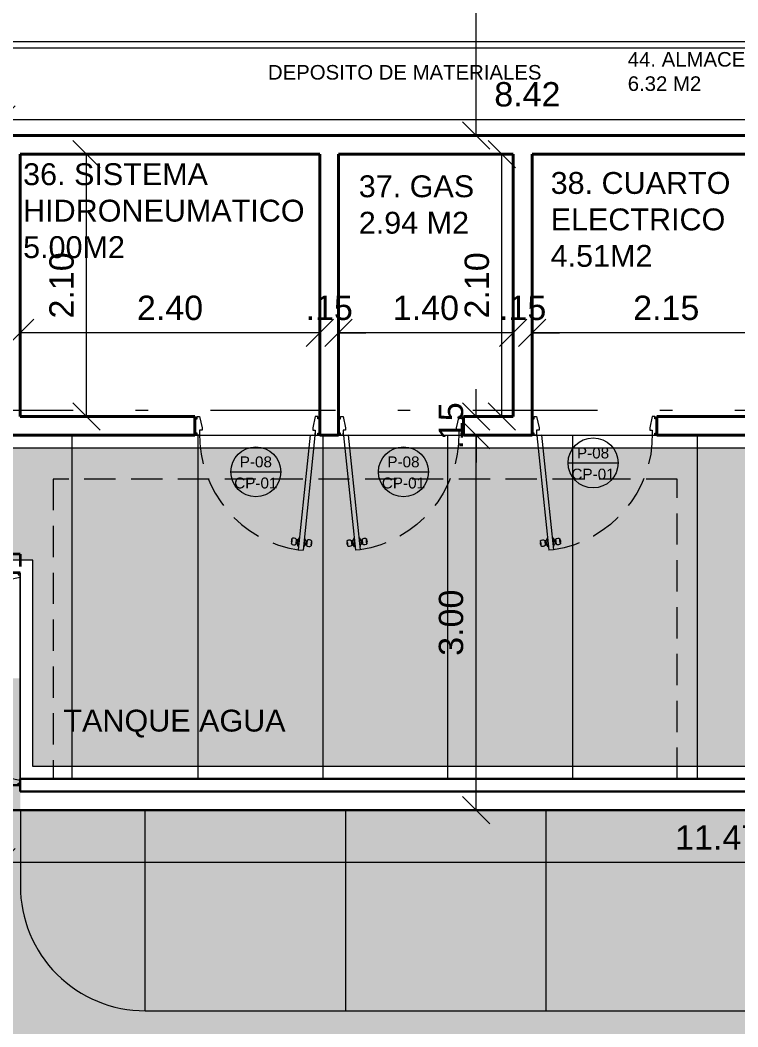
# Model space of a CAD drawing. Header units: inches. Extents: x 99003 to 99155, y 101852 to 101926.
# Drawn here: x 99046.27 to 99052.02, y 101880.02 to 101888.08 of the extents above; entities that cross this region are included whole.
import ezdxf
from ezdxf.enums import TextEntityAlignment as Align

# ---------------------------------------------------------------- set-up
doc = ezdxf.new("R2010")
doc.units = ezdxf.units.IN
doc.header["$MEASUREMENT"] = 0
for name, pattern in [('DASHDOTX2', [2, 1, -0.5, 0, -0.5]), ('DOT', [0.25, 0, -0.25]), ('HIDDEN', [0.375, 0.25, -0.125])]:
    doc.linetypes.add(name, pattern=pattern)
for name, color, linetype, lineweight in [('5- 0.18 (muebles fijos)', 3, 'Continuous', 18), ('A-HTCH-253', 253, 'Continuous', 0), ('A_ACHU-1', 253, 'Continuous', 0), ('A_CARP-MAD', 46, 'Continuous', 18), ('A_EJES', 75, 'DASHDOTX2', 5), ('A_MUEB-PANL', 52, 'Continuous', 18), ('A_MURO', 7, 'Continuous', 40), ('A_MURO-ANTE', 7, 'Continuous', 30), ('A_PISO', 250, 'Continuous', 0), ('A_PISO-GRAN', 250, 'Continuous', 0), ('A_PROY', 16, 'HIDDEN', 5), ('A_PUER', 134, 'Continuous', 18), ('A_TEXT', 154, 'Continuous', 0), ('A_TEXT-DIM', 54, 'Continuous', 13), ('A_TEXT-IDEN', 5, 'Continuous', 18), ('A_TEXT-NOTA', 53, 'Continuous', 20), ('A_URBA-LIND', 161, 'DOT', 35), ('A_URBA-VIA', 14, 'Continuous', 0), ('MUROS', 7, 'Continuous', 5)]:
    doc.layers.add(name, color=color, linetype=linetype, lineweight=lineweight)
doc.styles.add('ARIAL', font='arial.ttf')
doc.styles.add('DIM', font='arial.ttf')
doc.dimstyles.new('BAN_REP_1-125', dxfattribs={"dimtxt": 0.195, "dimasz": 0.2188, "dimexe": 0.15, "dimexo": 0.03, "dimgap": 0.1, "dimtad": 1, "dimzin": 4, "dimdsep": 46, "dimtxsty": 'ARIAL', "dimblk": 'OBLIQUE', "dimcen": 0.1, "dimse1": 1, "dimse2": 1, "dimclrd": 256, "dimclre": 256, "dimclrt": 256, "dimadec": 0, "dimazin": 0, "dimtfac": 1, "dimtix": 1, "dimtofl": 0, "dimtmove": 1, "dimatfit": 3, "dimldrblk": 'OPEN90', "dimfxl": 1, "dimtolj": 1, "dimtzin": 0, "dimlwd": -1, "dimlwe": -1, "dimarcsym": 0})

# ---------------------------------------------------------------- blocks, each defined once
blk = doc.blocks.new('puerta mad 1mt')
at = {"layer": '5- 0.18 (muebles fijos)'}
blk.add_line((0.1553, 0.9898), (0.1553, 0.9898), dxfattribs=at)
at = {"layer": 'A_ACHU-1'}
for p, q in [((0.1118, 0.9685), (0.101, 0.9521)), ((0.1045, 0.8989), (0.1118, 0.9685)), ((0.1148, 0.9682), (0.1118, 0.9685)), ((0.1148, 0.9682), (0.1118, 0.9685)), ((0.0483, 0.9343), (0.0494, 0.9455)), ((0.0483, 0.9343), (0.0509, 0.934)), ((0.0494, 0.9455), (0.0521, 0.9453)), ((0.0494, 0.9197), (0.0509, 0.934)), ((0.0509, 0.934), (0.0535, 0.9595)), ((0.0842, 0.9161), (0.0884, 0.9559)), ((0.0946, 0.9197), (0.0847, 0.9208)), ((0.0978, 0.9502), (0.0879, 0.9512)), ((0.0944, 0.9176), (0.098, 0.9524)), ((0.0973, 0.9173), (0.0944, 0.9176)), ((0.1045, 0.8989), (0.0973, 0.9173)), ((0.101, 0.9521), (0.098, 0.9524)), ((0.1075, 0.8986), (0.1045, 0.8989)), ((0.1453, 0.8946), (0.1483, 0.8943)), ((0.1483, 0.8943), (0.1556, 0.964)), ((0.1483, 0.8943), (0.1591, 0.9108)), ((0.1526, 0.9643), (0.1556, 0.964)), ((0.1526, 0.9643), (0.1556, 0.964)), ((0.1556, 0.964), (0.1628, 0.9456)), ((0.1591, 0.9108), (0.162, 0.9105)), ((0.162, 0.9105), (0.1657, 0.9453)), ((0.1623, 0.9127), (0.1722, 0.9116)), ((0.1628, 0.9456), (0.1657, 0.9453)), ((0.1654, 0.9431), (0.1754, 0.9421)), ((0.1717, 0.907), (0.1759, 0.9468)), ((0.2065, 0.9033), (0.208, 0.9176)), ((0.208, 0.9176), (0.2107, 0.9431)), ((0.2107, 0.9173), (0.208, 0.9176)), ((0.2118, 0.9286), (0.2092, 0.9289)), ((0.2107, 0.9173), (0.2118, 0.9286)), ((0.0213, 0.057), (0.0199, 0.057)), ((0.0214, 0.0735), (0.0213, 0.057)), ((0.0214, 0.0735), (0.0218, 0.0785)), ((0.0215, 0.0755), (0.038, 0.0741)), ((0.0216, 0.0765), (0.0307, 0.0757)), ((0.0381, 0.0751), (0.038, 0.0741))]:
    blk.add_line(p, q, dxfattribs=at)
blk.add_circle((0.0215, 0.075), 0.00188, dxfattribs=at)
for centre, radius, start, end in [((-0.0402, 0.9492), 0.0943, 341.79754, 6.27538), ((0.0685, 0.9345), 0.0242, 217.63928, 310.43364), ((0.0692, 0.9411), 0.0242, 37.63928, 130.43364), ((0.1909, 0.9217), 0.0242, 217.63928, 310.43364), ((0.1916, 0.9284), 0.0242, 37.63928, 130.43364), ((0.3003, 0.9136), 0.0943, 161.79754, 186.27538), ((0.0215, 0.075), 0.000938, 85, 265), ((0.0215, 0.075), 0.000937, 265, 85)]:
    blk.add_arc(centre, radius, start, end, dxfattribs=at)
at = {"layer": 'A_CARP-MAD'}
for points in [[(-0.017, -0.058), (0, -0.058), (0, -0.075), (0.02, -0.075), (0.04, 0.015), (0.04, 0.035), (0.02, 0.035), (0.02, 0.075), (0, 0.075), (0, 0.058), (-0.017, 0.058)], [(0.983, -0.058), (0.966, -0.058), (0.966, -0.075), (0.946, -0.075), (0.926, 0.015), (0.926, 0.035), (0.946, 0.035), (0.946, 0.075), (0.966, 0.075), (0.966, 0.058), (0.983, 0.058)]]:
    blk.add_lwpolyline(points, close=True, dxfattribs=at)
at = {"layer": 'A_PROY'}
blk.add_arc((0.0162, 0.0728), 0.9299, 358.90252, 81.38744, dxfattribs=at)
at = {"layer": 'A_PUER'}
for p, q in [((0.0216, 0.0765), (0.1176, 0.9956)), ((0.0595, 0.0732), (0.1555, 0.9923)), ((0.1555, 0.9923), (0.1176, 0.9956)), ((0.0595, 0.0732), (0.0216, 0.0765))]:
    blk.add_line(p, q, dxfattribs=at)
blk = doc.blocks.new('puerta doble 1.85')
at = {"layer": 'A_ACHU-1'}
for p, q in [((-0.7459, 1.6439), (-0.7715, 1.6412)), ((-0.7462, 1.6465), (-0.7575, 1.6453)), ((-0.7575, 1.6453), (-0.7572, 1.6427)), ((-0.7462, 1.6465), (-0.7459, 1.6439)), ((-0.7317, 1.6454), (-0.7459, 1.6439)), ((0.0014, 1.6616), (-0.0036, 1.6612)), ((-0.0016, 1.6614), (-0.0008, 1.6523)), ((-0.0006, 1.6615), (0.0009, 1.645)), ((-0.0001, 1.6449), (0.0009, 1.645)), ((0.0014, 1.6616), (0.0179, 1.6617)), ((0.0179, 1.6617), (0.0179, 1.6631)), ((-0.7804, 1.583), (-0.764, 1.5938)), ((-0.7108, 1.5902), (-0.7804, 1.583)), ((-0.7801, 1.58), (-0.7804, 1.583)), ((-0.7762, 1.5422), (-0.7759, 1.5392)), ((-0.7062, 1.5465), (-0.7759, 1.5392)), ((-0.7759, 1.5392), (-0.7575, 1.532)), ((-0.728, 1.6106), (-0.7678, 1.6064)), ((-0.7295, 1.6004), (-0.7643, 1.5967)), ((-0.764, 1.5938), (-0.7643, 1.5967)), ((-0.7621, 1.5969), (-0.7631, 1.6069)), ((-0.7575, 1.532), (-0.7572, 1.5291)), ((-0.7224, 1.5327), (-0.7572, 1.5291)), ((-0.7317, 1.6001), (-0.7327, 1.6101)), ((-0.7292, 1.5974), (-0.7295, 1.6004)), ((-0.7108, 1.5902), (-0.7292, 1.5974)), ((-0.7246, 1.5325), (-0.7235, 1.5225)), ((-0.7062, 1.5465), (-0.7227, 1.5356)), ((-0.7227, 1.5356), (-0.7224, 1.5327)), ((-0.7105, 1.5873), (-0.7108, 1.5902)), ((-0.7066, 1.5495), (-0.7062, 1.5465)), ((-0.7189, 1.523), (-0.7587, 1.5189)), ((-0.755, 1.5293), (-0.754, 1.5194)), ((-0.7295, 1.4867), (-0.755, 1.4841)), ((-0.7405, 1.4829), (-0.7408, 1.4856)), ((-0.7292, 1.4841), (-0.7405, 1.4829)), ((-0.7152, 1.4882), (-0.7295, 1.4867)), ((-0.7292, 1.4841), (-0.7295, 1.4867)), ((-0.7758, 0.1607), (-0.7575, 0.1679)), ((-0.7188, 0.1769), (-0.7586, 0.181)), ((-0.7575, 0.1679), (-0.7572, 0.1708)), ((-0.7224, 0.1672), (-0.7572, 0.1708)), ((-0.7295, 0.2132), (-0.755, 0.2158)), ((-0.755, 0.1706), (-0.754, 0.1805)), ((-0.7405, 0.217), (-0.7407, 0.2143)), ((-0.7292, 0.2158), (-0.7405, 0.217)), ((-0.7292, 0.2158), (-0.7295, 0.2132)), ((-0.7152, 0.2117), (-0.7295, 0.2132)), ((-0.7245, 0.1674), (-0.7235, 0.1773)), ((-0.7227, 0.1642), (-0.7224, 0.1672)), ((-0.7062, 0.1534), (-0.7227, 0.1642)), ((-0.7801, 0.1199), (-0.7804, 0.1169)), ((-0.7804, 0.1169), (-0.7639, 0.1061)), ((-0.7108, 0.1097), (-0.7804, 0.1169)), ((-0.7761, 0.1577), (-0.7758, 0.1607)), ((-0.7062, 0.1534), (-0.7758, 0.1607)), ((-0.728, 0.0893), (-0.7678, 0.0935)), ((-0.7639, 0.1061), (-0.7642, 0.1032)), ((-0.7294, 0.0995), (-0.7642, 0.1032)), ((-0.7621, 0.1029), (-0.7631, 0.093)), ((-0.7316, 0.0998), (-0.7326, 0.0898)), ((-0.7291, 0.1025), (-0.7294, 0.0995)), ((-0.7108, 0.1097), (-0.7291, 0.1025)), ((-0.7105, 0.1126), (-0.7108, 0.1097)), ((-0.7065, 0.1504), (-0.7062, 0.1534)), ((-0.7459, 0.056), (-0.7714, 0.0587)), ((-0.7574, 0.0546), (-0.7571, 0.0572)), ((-0.7461, 0.0534), (-0.7574, 0.0546)), ((-0.7461, 0.0534), (-0.7459, 0.056)), ((-0.7316, 0.0545), (-0.7459, 0.056)), ((0.0015, 0.0384), (-0.0035, 0.0388)), ((-0.0015, 0.0386), (-0.0007, 0.0477)), ((-0.0005, 0.0385), (0.0009, 0.055)), ((-0.0001, 0.0551), (0.0009, 0.055)), ((0.0015, 0.0384), (0.018, 0.0383)), ((0.018, 0.0383), (0.018, 0.0369))]:
    blk.add_line(p, q, dxfattribs=at)
for centre in [(-0.0001, 1.6615), (0, 0.0385)]:
    blk.add_circle(centre, 0.00188, dxfattribs=at)
for centre, radius, start, end in [((-0.7531, 1.6255), 0.0242, 139.57082, 232.36518), ((-0.7611, 1.735), 0.0943, 263.72908, 288.20692), ((-0.7464, 1.6262), 0.0242, 319.57082, 52.36518), ((-0.0001, 1.6615), 0.000938, 5.00416, 185.00416), ((-0.0001, 1.6615), 0.000937, 185.00416, 5.00416), ((-0.7403, 1.5032), 0.0242, 139.57082, 232.36518), ((-0.7255, 1.3944), 0.0943, 83.72908, 108.20692), ((-0.7336, 1.5039), 0.0242, 319.57082, 52.36518), ((-0.7402, 0.1967), 0.0242, 127.64314, 220.4375), ((-0.7255, 0.3054), 0.0943, 251.8014, 276.27924), ((-0.7336, 0.196), 0.0242, 307.64314, 40.4375), ((-0.753, 0.0743), 0.0242, 127.64314, 220.4375), ((-0.7464, 0.0737), 0.0242, 307.64314, 40.4375), ((-0.7611, -0.0351), 0.0943, 71.8014, 96.27924), ((0, 0.0385), 0.000937, 355.00416, 175.00416), ((0, 0.0385), 0.000938, 175.00416, 355.00416)]:
    blk.add_arc(centre, radius, start, end, dxfattribs=at)
at = {"layer": 'A_CARP-MAD'}
for points in [[(0.1329, 1.7), (0.1329, 1.683), (0.1499, 1.683), (0.1499, 1.663), (0.0599, 1.643), (0.0399, 1.643), (0.0399, 1.663), (-0.0001, 1.663), (-0.0001, 1.683), (0.0169, 1.683), (0.0169, 1.7)], [(0.133, 0), (0.133, 0.017), (0.15, 0.017), (0.15, 0.037), (0.06, 0.057), (0.04, 0.057), (0.04, 0.037), (0, 0.037), (0, 0.017), (0.017, 0.017), (0.017, 0)]]:
    blk.add_lwpolyline(points, close=True, dxfattribs=at)
at = {"layer": 'A_PROY'}
for centre, radius, start, end in [((0.0005, 1.6644), 0.8144, 188.84031, 269.96162), ((0.0006, 0.0355), 0.8145, 90.04911, 171.16492)]:
    blk.add_arc(centre, radius, start, end, dxfattribs=at)
at = {"layer": 'A_PUER'}
for p, q in [((-0.0016, 1.6614), (-0.8075, 1.5771)), ((0.0017, 1.6235), (-0.8042, 1.5393)), ((0.0017, 1.6235), (-0.0016, 1.6614)), ((-0.8042, 1.5393), (-0.8075, 1.5771)), ((-0.8042, 0.1606), (-0.8074, 0.1228)), ((-0.0015, 0.0386), (-0.8074, 0.1228)), ((0.0018, 0.0765), (-0.8042, 0.1606)), ((0.0018, 0.0765), (-0.0015, 0.0386))]:
    blk.add_line(p, q, dxfattribs=at)
blk = doc.blocks.new('_Oblique')
at = {"color": 0, "linetype": 'ByBlock', "lineweight": -2}
blk.add_line((-0.5, -0.5), (0.5, 0.5), dxfattribs=at)
blk = doc.blocks.new('*D245')
at = {"layer": 'A_TEXT-DIM', "transparency": 16777216}
blk.add_line((99052.5172, 101885.5749), (99050.3672, 101885.5749), dxfattribs=at)
at = {"layer": 'DEFPOINTS', "color": 0, "transparency": 16777216}
for p in [(99050.3672, 101885.5749), (99050.3672, 101885.5191), (99052.5172, 101885.4816)]:
    blk.add_point(p, dxfattribs=at)
at = {"layer": 'A_TEXT-DIM', "transparency": 16777216, "xscale": 0.2188, "yscale": 0.2188, "zscale": 0.2188, "rotation": 180}
blk.add_blockref('_Oblique', (99050.3672, 101885.5749), dxfattribs=at)
at = {"layer": 'A_TEXT-DIM', "transparency": 16777216, "xscale": 0.2188, "yscale": 0.2188, "zscale": 0.2188}
blk.add_blockref('_Oblique', (99052.5172, 101885.5749), dxfattribs=at)
at = {"layer": 'A_TEXT-DIM', "transparency": 16777216, "insert": (99051.4422, 101885.7745), "char_height": 0.195, "attachment_point": 5, "style": 'ARIAL'}
blk.add_mtext('\\A1;2.15', dxfattribs=at)
blk = doc.blocks.new('_Open90')
at = {"color": 0, "linetype": 'ByBlock', "lineweight": -2}
for p, q in [((-0.5, 0.5), (0, 0)), ((0, 0), (-1, 0)), ((0, 0), (-0.5, -0.5))]:
    blk.add_line(p, q, dxfattribs=at)
blk = doc.blocks.new('*D246')
at = {"layer": 'A_TEXT-DIM', "transparency": 16777216}
for p, q in [((99050.2172, 101885.5749), (99049.9984, 101885.5749)), ((99050.3672, 101885.5749), (99050.586, 101885.5749))]:
    blk.add_line(p, q, dxfattribs=at)
at = {"layer": 'DEFPOINTS', "color": 0, "transparency": 16777216}
for p in [(99050.2172, 101885.5749), (99050.2172, 101885.5191), (99050.3672, 101885.5191)]:
    blk.add_point(p, dxfattribs=at)
at = {"layer": 'A_TEXT-DIM', "transparency": 16777216, "xscale": 0.2188, "yscale": 0.2188, "zscale": 0.2188}
blk.add_blockref('_Oblique', (99050.2172, 101885.5749), dxfattribs=at)
at = {"layer": 'A_TEXT-DIM', "transparency": 16777216, "xscale": 0.2188, "yscale": 0.2188, "zscale": 0.2188, "rotation": 180}
blk.add_blockref('_Oblique', (99050.3672, 101885.5749), dxfattribs=at)
at = {"layer": 'A_TEXT-DIM', "transparency": 16777216, "insert": (99050.2922, 101885.7745), "char_height": 0.195, "attachment_point": 5, "style": 'ARIAL'}
blk.add_mtext('\\A1;.15', dxfattribs=at)
blk = doc.blocks.new('*D247')
at = {"layer": 'A_TEXT-DIM', "transparency": 16777216}
blk.add_line((99050.2172, 101885.5749), (99048.8172, 101885.5749), dxfattribs=at)
at = {"layer": 'DEFPOINTS', "color": 0, "transparency": 16777216}
for p in [(99048.8172, 101885.5749), (99050.2172, 101885.5191), (99048.8172, 101885.3574)]:
    blk.add_point(p, dxfattribs=at)
at = {"layer": 'A_TEXT-DIM', "transparency": 16777216, "xscale": 0.2188, "yscale": 0.2188, "zscale": 0.2188, "rotation": 180}
blk.add_blockref('_Oblique', (99048.8172, 101885.5749), dxfattribs=at)
at = {"layer": 'A_TEXT-DIM', "transparency": 16777216, "xscale": 0.2188, "yscale": 0.2188, "zscale": 0.2188}
blk.add_blockref('_Oblique', (99050.2172, 101885.5749), dxfattribs=at)
at = {"layer": 'A_TEXT-DIM', "transparency": 16777216, "insert": (99049.5172, 101885.7745), "char_height": 0.195, "attachment_point": 5, "style": 'ARIAL'}
blk.add_mtext('\\A1;1.40', dxfattribs=at)
blk = doc.blocks.new('*D248')
at = {"layer": 'A_TEXT-DIM', "transparency": 16777216}
for p, q in [((99048.6672, 101885.5749), (99048.4484, 101885.5749)), ((99048.8172, 101885.5749), (99049.036, 101885.5749))]:
    blk.add_line(p, q, dxfattribs=at)
at = {"layer": 'DEFPOINTS', "color": 0, "transparency": 16777216}
for p in [(99048.6672, 101885.5749), (99048.6672, 101885.3574), (99048.8172, 101885.3574)]:
    blk.add_point(p, dxfattribs=at)
at = {"layer": 'A_TEXT-DIM', "transparency": 16777216, "xscale": 0.2188, "yscale": 0.2188, "zscale": 0.2188}
blk.add_blockref('_Oblique', (99048.6672, 101885.5749), dxfattribs=at)
at = {"layer": 'A_TEXT-DIM', "transparency": 16777216, "xscale": 0.2188, "yscale": 0.2188, "zscale": 0.2188, "rotation": 180}
blk.add_blockref('_Oblique', (99048.8172, 101885.5749), dxfattribs=at)
at = {"layer": 'A_TEXT-DIM', "transparency": 16777216, "insert": (99048.7422, 101885.7745), "char_height": 0.195, "attachment_point": 5, "style": 'ARIAL'}
blk.add_mtext('\\A1;.15', dxfattribs=at)
blk = doc.blocks.new('*D249')
at = {"layer": 'A_TEXT-DIM', "transparency": 16777216}
blk.add_line((99048.6672, 101885.5749), (99046.2672, 101885.5749), dxfattribs=at)
at = {"layer": 'DEFPOINTS', "color": 0, "transparency": 16777216}
for p in [(99046.2672, 101885.5749), (99048.6672, 101885.3574), (99046.2672, 101885.3304)]:
    blk.add_point(p, dxfattribs=at)
at = {"layer": 'A_TEXT-DIM', "transparency": 16777216, "xscale": 0.2188, "yscale": 0.2188, "zscale": 0.2188, "rotation": 180}
blk.add_blockref('_Oblique', (99046.2672, 101885.5749), dxfattribs=at)
at = {"layer": 'A_TEXT-DIM', "transparency": 16777216, "xscale": 0.2188, "yscale": 0.2188, "zscale": 0.2188}
blk.add_blockref('_Oblique', (99048.6672, 101885.5749), dxfattribs=at)
at = {"layer": 'A_TEXT-DIM', "transparency": 16777216, "insert": (99047.4672, 101885.7745), "char_height": 0.195, "attachment_point": 5, "style": 'ARIAL'}
blk.add_mtext('\\A1;2.40', dxfattribs=at)
blk = doc.blocks.new('*D316')
at = {"layer": 'A_TEXT-DIM', "transparency": 16777216}
blk.add_line((99049.9188, 101881.7554), (99049.9188, 101884.7554), dxfattribs=at)
at = {"layer": 'DEFPOINTS', "color": 0, "transparency": 16777216}
for p in [(99049.9188, 101884.7554), (99049.9302, 101884.7554), (99048.9453, 101881.7554)]:
    blk.add_point(p, dxfattribs=at)
at = {"layer": 'A_TEXT-DIM', "transparency": 16777216, "xscale": 0.2188, "yscale": 0.2188, "zscale": 0.2188}
for p, rotation in [((99049.9188, 101884.7554), 90), ((99049.9188, 101881.7554), 270)]:
    blk.add_blockref('_Oblique', p, dxfattribs=dict(at, rotation=rotation))
at = {"layer": 'A_TEXT-DIM', "transparency": 16777216, "insert": (99049.7192, 101883.2554), "char_height": 0.195, "attachment_point": 5, "rotation": 90, "style": 'ARIAL'}
blk.add_mtext('\\A1;3.00', dxfattribs=at)
blk = doc.blocks.new('*D317')
at = {"layer": 'A_TEXT-DIM', "transparency": 16777216}
for p, q in [((99049.9188, 101884.9054), (99049.9188, 101885.1242)), ((99049.9188, 101884.7554), (99049.9188, 101884.5366))]:
    blk.add_line(p, q, dxfattribs=at)
at = {"layer": 'DEFPOINTS', "color": 0, "transparency": 16777216}
for p in [(99049.9188, 101884.9054), (99050.0172, 101884.9054), (99049.9302, 101884.7554)]:
    blk.add_point(p, dxfattribs=at)
at = {"layer": 'A_TEXT-DIM', "transparency": 16777216, "xscale": 0.2188, "yscale": 0.2188, "zscale": 0.2188}
for p, rotation in [((99049.9188, 101884.9054), 270), ((99049.9188, 101884.7554), 90)]:
    blk.add_blockref('_Oblique', p, dxfattribs=dict(at, rotation=rotation))
at = {"layer": 'A_TEXT-DIM', "transparency": 16777216, "insert": (99049.7193, 101884.8304), "char_height": 0.195, "attachment_point": 5, "rotation": 90, "style": 'ARIAL'}
blk.add_mtext('\\A1;.15', dxfattribs=at)
blk = doc.blocks.new('*D318')
at = {"layer": 'A_TEXT-DIM', "transparency": 16777216}
blk.add_line((99050.1255, 101884.9054), (99050.1255, 101887.0054), dxfattribs=at)
at = {"layer": 'DEFPOINTS', "color": 0, "transparency": 16777216}
for p in [(99050.1255, 101887.0054), (99050.1547, 101887.0054), (99050.0172, 101884.9054)]:
    blk.add_point(p, dxfattribs=at)
at = {"layer": 'A_TEXT-DIM', "transparency": 16777216, "xscale": 0.2188, "yscale": 0.2188, "zscale": 0.2188}
for p, rotation in [((99050.1255, 101887.0054), 90), ((99050.1255, 101884.9054), 270)]:
    blk.add_blockref('_Oblique', p, dxfattribs=dict(at, rotation=rotation))
at = {"layer": 'A_TEXT-DIM', "transparency": 16777216, "insert": (99049.926, 101885.9554), "char_height": 0.195, "attachment_point": 5, "rotation": 90, "style": 'ARIAL'}
blk.add_mtext('\\A1;2.10', dxfattribs=at)
blk = doc.blocks.new('*D319')
at = {"layer": 'A_TEXT-DIM', "transparency": 16777216}
blk.add_line((99049.9188, 101887.1554), (99049.9188, 101898.3493), dxfattribs=at)
at = {"layer": 'DEFPOINTS', "color": 0, "transparency": 16777216}
for p in [(99049.9188, 101898.3493), (99051.7923, 101898.3493), (99050.1547, 101887.1554)]:
    blk.add_point(p, dxfattribs=at)
at = {"layer": 'A_TEXT-DIM', "transparency": 16777216, "xscale": 0.2188, "yscale": 0.2188, "zscale": 0.2188}
for p, rotation in [((99049.9188, 101898.3493), 90), ((99049.9188, 101887.1554), 270)]:
    blk.add_blockref('_Oblique', p, dxfattribs=dict(at, rotation=rotation))
at = {"layer": 'A_TEXT-DIM', "transparency": 16777216, "insert": (99049.7193, 101892.7524), "char_height": 0.195, "attachment_point": 5, "rotation": 90, "style": 'ARIAL'}
blk.add_mtext('\\A1;11.19', dxfattribs=at)
blk = doc.blocks.new('*D386')
at = {"layer": 'A_TEXT-DIM', "transparency": 16777216}
blk.add_line((99046.1173, 101881.3384), (99057.5914, 101881.3384), dxfattribs=at)
at = {"layer": 'DEFPOINTS', "color": 0, "transparency": 16777216}
for p in [(99046.1173, 101881.7554), (99057.5914, 101881.7554), (99057.5914, 101881.3384)]:
    blk.add_point(p, dxfattribs=at)
at = {"layer": 'A_TEXT-DIM', "transparency": 16777216, "xscale": 0.2188, "yscale": 0.2188, "zscale": 0.2188, "rotation": 180}
blk.add_blockref('_Oblique', (99046.1173, 101881.3384), dxfattribs=at)
at = {"layer": 'A_TEXT-DIM', "transparency": 16777216, "xscale": 0.2188, "yscale": 0.2188, "zscale": 0.2188}
blk.add_blockref('_Oblique', (99057.5914, 101881.3384), dxfattribs=at)
at = {"layer": 'A_TEXT-DIM', "transparency": 16777216, "insert": (99051.8544, 101881.5363), "char_height": 0.195, "attachment_point": 5, "style": 'ARIAL'}
blk.add_mtext('\\A1;11.47', dxfattribs=at)
blk = doc.blocks.new('DETALLE DE PUERTAS')
at = {"layer": 'A_TEXT-IDEN'}
blk.add_line((-0.2, 0), (0.2, 0), dxfattribs=at)
blk.add_circle((0, 0), 0.2, dxfattribs=at)
at = {"layer": 'A_TEXT-NOTA', "linetype": 'Continuous', "style": 'ARIAL'}
for tag, p in [('#_PUERTA', (0, 0.0361)), ('DETALLE#', (0, -0.1331))]:
    blk.add_attdef(tag, text='', height=0.0875, dxfattribs=at).set_placement(p, align=Align.CENTER)
blk = doc.blocks.new('*D428')
at = {"layer": 'A_TEXT-DIM', "transparency": 16777216}
for p, q in [((99045.5922, 101887.2842), (99045.3734, 101887.2842)), ((99046.1172, 101887.2842), (99046.336, 101887.2842))]:
    blk.add_line(p, q, dxfattribs=at)
at = {"layer": 'DEFPOINTS', "color": 0, "transparency": 16777216}
for p in [(99046.1172, 101887.2842), (99045.5922, 101887.1554), (99046.1172, 101887.1554)]:
    blk.add_point(p, dxfattribs=at)
at = {"layer": 'A_TEXT-DIM', "transparency": 16777216, "xscale": 0.2188, "yscale": 0.2188, "zscale": 0.2188}
blk.add_blockref('_Oblique', (99045.5922, 101887.2842), dxfattribs=at)
at = {"layer": 'A_TEXT-DIM', "transparency": 16777216, "xscale": 0.2188, "yscale": 0.2188, "zscale": 0.2188, "rotation": 180}
blk.add_blockref('_Oblique', (99046.1172, 101887.2842), dxfattribs=at)
at = {"layer": 'A_TEXT-DIM', "transparency": 16777216, "insert": (99045.8547, 101887.4838), "char_height": 0.195, "attachment_point": 5, "style": 'ARIAL'}
blk.add_mtext('\\A1;.53', dxfattribs=at)
blk = doc.blocks.new('*D765')
at = {"layer": 'A_TEXT-DIM', "transparency": 16777216}
blk.add_line((99046.7991, 101884.9054), (99046.7991, 101887.0054), dxfattribs=at)
at = {"layer": 'DEFPOINTS', "color": 0, "transparency": 16777216}
for p in [(99046.2672, 101887.0054), (99046.7991, 101887.0054), (99046.2672, 101884.9054)]:
    blk.add_point(p, dxfattribs=at)
at = {"layer": 'A_TEXT-DIM', "transparency": 16777216, "xscale": 0.2188, "yscale": 0.2188, "zscale": 0.2188}
for p, rotation in [((99046.7991, 101887.0054), 90), ((99046.7991, 101884.9054), 270)]:
    blk.add_blockref('_Oblique', p, dxfattribs=dict(at, rotation=rotation))
at = {"layer": 'A_TEXT-DIM', "transparency": 16777216, "insert": (99046.5995, 101885.9554), "char_height": 0.195, "attachment_point": 5, "rotation": 90, "style": 'ARIAL'}
blk.add_mtext('\\A1;2.10', dxfattribs=at)
blk = doc.blocks.new('*D1102')
at = {"layer": 'A_TEXT-DIM', "transparency": 16777216}
blk.add_line((99046.1172, 101887.2842), (99054.5422, 101887.2842), dxfattribs=at)
at = {"layer": 'DEFPOINTS', "color": 0, "transparency": 16777216}
for p in [(99054.5422, 101887.2842), (99046.1172, 101887.1554), (99054.5422, 101887.1554)]:
    blk.add_point(p, dxfattribs=at)
at = {"layer": 'A_TEXT-DIM', "transparency": 16777216, "xscale": 0.2188, "yscale": 0.2188, "zscale": 0.2188, "rotation": 180}
blk.add_blockref('_Oblique', (99046.1172, 101887.2842), dxfattribs=at)
at = {"layer": 'A_TEXT-DIM', "transparency": 16777216, "xscale": 0.2188, "yscale": 0.2188, "zscale": 0.2188}
blk.add_blockref('_Oblique', (99054.5422, 101887.2842), dxfattribs=at)
at = {"layer": 'A_TEXT-DIM', "transparency": 16777216, "insert": (99050.3297, 101887.4837), "char_height": 0.195, "attachment_point": 5, "style": 'ARIAL'}
blk.add_mtext('\\A1;8.42', dxfattribs=at)

msp = doc.modelspace()

# ---------------------------------------------------------------- hatches: boundary and pattern name
at = {"layer": 'A-HTCH-253', "ltscale": 0.333}
h = msp.add_hatch(color=256, dxfattribs=at)
h.dxf.hatch_style = 1
h.paths.add_polyline_path([(99054.5922, 101884.6554), (99054.5922, 101882.1054), (99046.3673, 101882.1048), (99046.3673, 101883.7554), (99035.1658, 101883.7555), (99035.1658, 101884.6554)])
at = {"layer": 'A_URBA-VIA'}
h = msp.add_hatch(color=253, dxfattribs=at)
h.dxf.hatch_style = 2
edge = h.paths.add_edge_path()
edge.add_line((99046.2684, 101881.149), (99046.2677, 101882.8092))
edge.add_line((99046.2677, 101882.8092), (99046.1621, 101882.8092))
edge.add_line((99046.1621, 101882.8092), (99046.1336, 101884.7092))
edge.add_line((99046.1336, 101884.7092), (99035.1651, 101884.7092))
edge.add_line((99035.1651, 101884.7092), (99035.1658, 101881.149))
edge.add_arc((99034.1625, 101881.1504), 1.0033, 266.40808, 359.92459, ccw=False)
edge.add_line((99034.0996, 101880.149), (99047.2677, 101880.149))
edge.add_arc((99047.2665, 101881.1471), 0.9981, 179.88896, 270.07122, ccw=False)
h.paths.add_polyline_path([(99039.798, 101882.4147), (99041.1082, 101882.4147), (99041.1082, 101882.7753), (99039.798, 101882.7753)], flags=16)
h = msp.add_hatch(color=252, dxfattribs=at)
h.dxf.hatch_style = 1
edge = h.paths.add_edge_path()
edge.add_arc((99047.2684, 101881.149), 1, 180, 270)
edge.add_line((99047.2684, 101880.149), (99063.4727, 101880.149))
edge.add_line((99063.4727, 101880.149), (99063.4727, 101881.7554))
edge.add_line((99063.4727, 101881.7554), (99046.2684, 101881.7554))
edge.add_line((99046.2684, 101881.7554), (99046.2684, 101881.149))
edge = h.paths.add_edge_path()
edge.add_line((99033.5157, 101881.7077), (99032.5157, 101881.7077))
edge.add_line((99032.5157, 101881.7077), (99032.5157, 101881.7554))
edge.add_line((99032.5157, 101881.7554), (99005.7804, 101881.7554))
edge.add_line((99005.7804, 101881.7554), (99005.7804, 101880.149))
edge.add_line((99005.7804, 101880.149), (99034.1658, 101880.149))
edge.add_arc((99034.1658, 101881.149), 1, 270, 360)
edge.add_line((99035.1658, 101881.149), (99035.1658, 101881.7554))
edge.add_line((99035.1658, 101881.7554), (99033.5157, 101881.7554))
edge.add_line((99033.5157, 101881.7554), (99033.5157, 101881.7077))
h = msp.add_hatch(color=253, dxfattribs=at)
h.dxf.hatch_style = 1
h.paths.add_polyline_path([(99063.4727, 101880.149), (99005.7804, 101880.149), (99005.7804, 101875.4492), (99063.4727, 101875.4492)])

# ---------------------------------------------------------------- linework, layer by layer
at = {"layer": 'A_EJES'}
msp.add_line((99030.9919, 101884.9554), (99058.7884, 101884.9554), dxfattribs=at)
at = {"layer": 'A_MUEB-PANL', "lineweight": 9}
for p, q in [((99049.4172, 101887.9054), (99046.1172, 101887.9054)), ((99054.5422, 101887.9054), (99046.1172, 101887.9054)), ((99054.5422, 101887.8554), (99046.1172, 101887.8554))]:
    msp.add_line(p, q, dxfattribs=at)
at = {"layer": 'A_MURO'}
for p, q in [((99045.5922, 101887.1554), (99054.5422, 101887.1554)), ((99046.2672, 101887.0054), (99046.2672, 101884.9054)), ((99046.2672, 101887.0054), (99048.6672, 101887.0054)), ((99048.6672, 101887.0054), (99048.6672, 101884.9054)), ((99048.6672, 101887.0054), (99048.6672, 101884.7554)), ((99048.8172, 101887.0054), (99050.2172, 101887.0054)), ((99048.8172, 101887.0054), (99048.8172, 101884.9054)), ((99048.8172, 101887.0054), (99048.8172, 101884.7554)), ((99050.0922, 101887.0054), (99050.2172, 101887.0054)), ((99050.2172, 101887.0054), (99050.2172, 101884.9054)), ((99050.3672, 101887.0054), (99052.5172, 101887.0054)), ((99050.3672, 101887.0054), (99050.3672, 101884.7554)), ((99047.6672, 101884.9054), (99046.2672, 101884.9054)), ((99047.6672, 101884.9054), (99047.6672, 101884.7554)), ((99050.2172, 101884.9054), (99049.8172, 101884.9054)), ((99049.8172, 101884.9054), (99049.8172, 101884.7554)), ((99051.3672, 101884.9054), (99051.3672, 101884.7554)), ((99052.5172, 101884.9054), (99051.3672, 101884.9054)), ((99051.3672, 101884.9054), (99051.3672, 101884.7554)), ((99047.6672, 101884.7554), (99044.3922, 101884.7554)), ((99048.8172, 101884.7554), (99048.6672, 101884.7554)), ((99050.3672, 101884.7554), (99049.8172, 101884.7554)), ((99052.6672, 101884.7554), (99051.3672, 101884.7554))]:
    msp.add_line(p, q, dxfattribs=at)
at = {"layer": 'A_MURO-ANTE', "ltscale": 0.5}
for p, q in [((99046.1173, 101881.9554), (99046.2673, 101881.9554)), ((99046.2673, 101881.9054), (99046.2672, 101882.0054)), ((99046.2673, 101881.9054), (99046.2672, 101882.0054)), ((99046.2673, 101882.0054), (99055.7922, 101882.0054)), ((99046.2673, 101882.0054), (99055.7922, 101882.0054)), ((99046.2673, 101881.9054), (99046.2673, 101881.9554)), ((99046.2673, 101881.9554), (99046.2673, 101881.9054)), ((99046.2673, 101881.9054), (99055.8922, 101881.9054)), ((99046.2673, 101881.9054), (99057.4452, 101881.9054)), ((99046.2673, 101881.9054), (99055.8922, 101881.9054)), ((99046.1173, 101881.7554), (99057.5914, 101881.7554))]:
    msp.add_line(p, q, dxfattribs=at)
at = {"layer": 'A_PISO'}
msp.add_line((99046.2673, 101883.6554), (99046.2673, 101881.9554), dxfattribs=at)
at = {"layer": 'A_PISO-GRAN'}
for p, q in [((99046.2673, 101881.9924), (99046.2673, 101883.6554)), ((99046.2673, 101881.9924), (99046.2673, 101883.6554)), ((99046.2684, 101881.7554), (99035.1658, 101881.7554)), ((99047.2684, 101880.149), (99047.2684, 101881.7554)), ((99048.8748, 101880.149), (99048.8748, 101881.7554)), ((99050.4812, 101880.149), (99050.4812, 101881.7554))]:
    msp.add_line(p, q, dxfattribs=at)
for points in [[(99054.6922, 101884.7554), (99054.6922, 101882.0054), (99046.2673, 101882.0048), (99046.2673, 101883.6554), (99035.0658, 101883.6556), (99035.0658, 101884.7554)], [(99054.5922, 101884.6554), (99054.5922, 101882.1054), (99046.3673, 101882.1048), (99046.3673, 101883.7554), (99035.1658, 101883.7555), (99035.1658, 101884.6554)]]:
    msp.add_lwpolyline(points, close=True, dxfattribs=at)
for points in [[(99046.6843, 101882.0054), (99046.6844, 101884.7554)], [(99047.693, 101882.0054), (99047.693, 101884.7554)], [(99048.6929, 101882.0055), (99048.6929, 101884.7555)], [(99049.6928, 101882.0055), (99049.6928, 101884.7555)], [(99050.6927, 101882.0055), (99050.6927, 101884.7555)], [(99051.6926, 101882.0054), (99051.6926, 101884.7554)]]:
    msp.add_lwpolyline(points, dxfattribs=at)
msp.add_lwpolyline([(99046.2684, 101881.149, 0.414214), (99047.2684, 101880.149), (99063.4727, 101880.149), (99063.4727, 101881.7554), (99046.2684, 101881.7554), (99046.2684, 101881.149)], format="xyb", dxfattribs=at)
at = {"layer": 'A_PROY'}
msp.add_lwpolyline([(99046.5308, 101884.4054), (99046.5308, 101882.0054), (99051.5308, 101882.0054), (99051.5308, 101884.4054), (99046.5308, 101884.4054)], dxfattribs=at)
at = {"layer": 'A_URBA-LIND', "ltscale": 0.5}
for p, q in [((99046.2673, 101883.8054), (99035.2158, 101883.8054)), ((99046.2673, 101883.8054), (99046.2673, 101883.6554)), ((99046.2673, 101883.6554), (99035.0658, 101883.6554))]:
    msp.add_line(p, q, dxfattribs=at)
at = {"layer": 'MUROS'}
msp.add_line((99046.2672, 101885.7554), (99046.2672, 101884.9054), dxfattribs=at)

# ---------------------------------------------------------------- block references
at = {"color": 1}
for p in [(99050.8559, 101884.5342), (99048.1547, 101884.4631), (99049.3371, 101884.4631)]:
    msp.add_blockref('DETALLE DE PUERTAS', p, dxfattribs=at).add_auto_attribs({'#_PUERTA': 'P-08', 'DETALLE#': 'CP-01'})
at = {"layer": 'A_PUER', "rotation": 179.9999999927808}
msp.add_blockref('puerta mad 1mt', (99048.6502, 101884.8304), dxfattribs=at)
at = {"layer": 'A_PUER', "xscale": -1, "rotation": 180}
for p in [(99048.8342, 101884.8304), (99050.3842, 101884.8304)]:
    msp.add_blockref('puerta mad 1mt', p, dxfattribs=at)
at = {"layer": 'A_PUER'}
msp.add_blockref('puerta doble 1.85', (99046.1173, 101881.9554), dxfattribs=at)

# ---------------------------------------------------------------- texts
at = {"layer": 'A_TEXT', "attachment_point": 1, "style": 'DIM'}
for s, insert, char_height, width in [('44. ALMACENAMIENTO\\P6.32 M2', (99051.1337, 101887.8233), 0.11665, 18.162908), ('DEPOSITO DE MATERIALES', (99048.2516, 101887.7194), 0.11665, 18.162908), ('36. SISTEMA HIDRONEUMATICO\\P5.00M2', (99046.2906, 101886.9329), 0.175, 2.003368), ('37. GAS\\P2.94 M2', (99048.9794, 101886.8362), 0.175, 2.003368), ('38. CUARTO ELECTRICO\\P4.51M2', (99050.5164, 101886.8629), 0.175, 2.003368), ('TANQUE AGUA', (99046.6135, 101882.5592), 0.175, 2.003368)]:
    msp.add_mtext(s, dxfattribs=dict(at, insert=insert, char_height=char_height, width=width))

# ---------------------------------------------------------------- dimensions: what is measured, and where the dimension line sits
at = {"layer": 'A_TEXT-DIM'}
for base, p1, p2, picture, middle in [((99049.9188, 101898.3493), (99050.1547, 101887.1554), (99051.7923, 101898.3493), '*D319', (99049.7193, 101892.7524)), ((99046.7991, 101887.0054), (99046.2672, 101884.9054), (99046.2672, 101887.0054), '*D765', (99046.5995, 101885.9554)), ((99050.1255, 101887.0054), (99050.0172, 101884.9054), (99050.1547, 101887.0054), '*D318', (99049.926, 101885.9554)), ((99049.9188, 101884.9054), (99049.9302, 101884.7554), (99050.0172, 101884.9054), '*D317', (99049.7193, 101884.8304)), ((99049.9188, 101884.7554), (99048.9453, 101881.7554), (99049.9302, 101884.7554), '*D316', (99049.7192, 101883.2554))]:
    dim = msp.add_linear_dim(base=base, p1=p1, p2=p2, angle=90, dimstyle='BAN_REP_1-125', dxfattribs=at)
    dim.commit()
    dim.dimension.update_dxf_attribs({"geometry": picture, "text_midpoint": middle})
for base, p1, p2, picture, middle in [((99046.11724, 101887.284169), (99045.592237, 101887.155417), (99046.11724, 101887.155418), '*D428', (99045.854739, 101887.483797)), ((99054.5422396, 101887.284169), (99046.1172403, 101887.1554182), (99054.5422396, 101887.1554141), '*D1102', (99050.32974, 101887.4837307)), ((99046.2672, 101885.5749), (99048.6672, 101885.3574), (99046.2672, 101885.3304), '*D249', (99047.4672, 101885.7745)), ((99048.6672, 101885.5749), (99048.8172, 101885.3574), (99048.6672, 101885.3574), '*D248', (99048.7422, 101885.7745)), ((99048.8172, 101885.5749), (99050.2172, 101885.5191), (99048.8172, 101885.3574), '*D247', (99049.5172, 101885.7745)), ((99050.2172, 101885.5749), (99050.3672, 101885.5191), (99050.2172, 101885.5191), '*D246', (99050.2922, 101885.7745)), ((99050.3672, 101885.5749), (99052.5172, 101885.4816), (99050.3672, 101885.5191), '*D245', (99051.4422, 101885.7745)), ((99057.5914, 101881.3384), (99046.1173, 101881.7554), (99057.5914, 101881.7554), '*D386', (99051.8544, 101881.5363))]:
    dim = msp.add_linear_dim(base=base, p1=p1, p2=p2, dimstyle='BAN_REP_1-125', dxfattribs=at)
    dim.commit()
    dim.dimension.update_dxf_attribs({"geometry": picture, "text_midpoint": middle})

doc.saveas('drawing.dxf')
